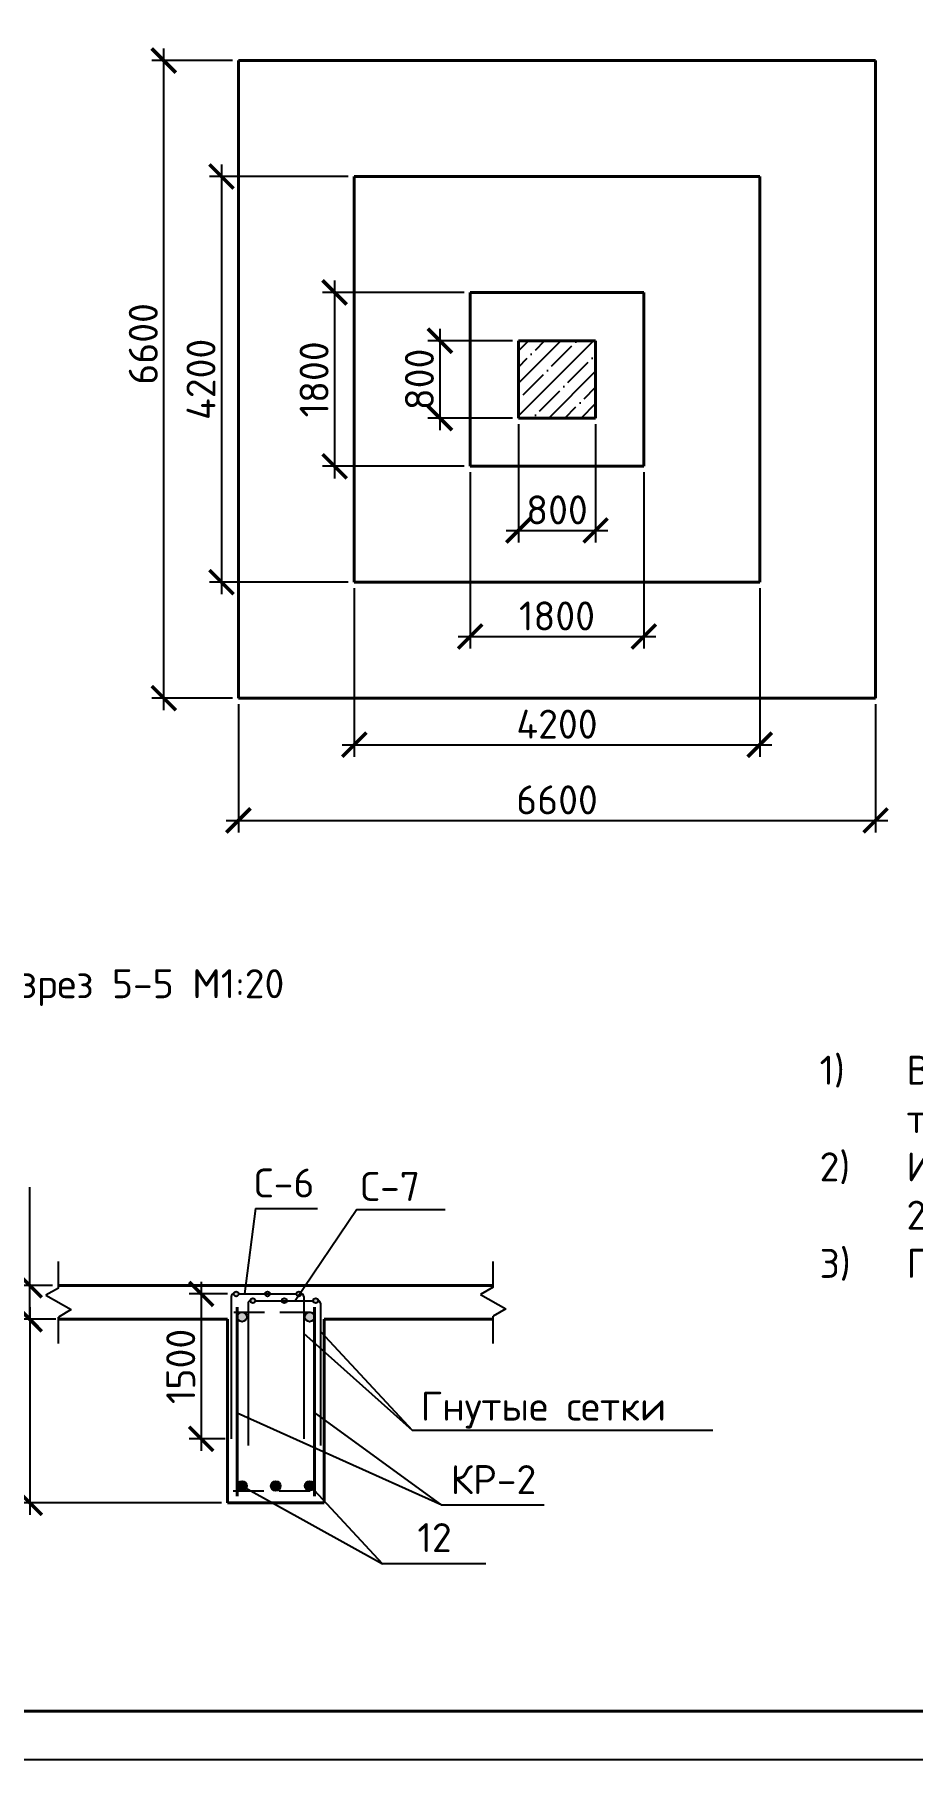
# Model space of a CAD drawing. Header units: millimetres. Extents: x -258556 to -95372, y 16759 to 83599.
# Drawn here: x -126374 to -126283, y 41544.1 to 41722.6 of the extents above; entities that cross this region are included whole.
import ezdxf

# ---------------------------------------------------------------- set-up
doc = ezdxf.new("R2010")
doc.units = ezdxf.units.MM
doc.header["$LTSCALE"] = 0.5
doc.linetypes.add('DASHED2', pattern=[9.525, 6.35, -3.175])
for name, color, linetype in [('Пунктир', 7, 'DASHED2'), ('текст', 7, 'Continuous'), ('тонкие', 7, 'Continuous'), ('Тонкий', 7, 'Continuous')]:
    doc.layers.add(name, color=color, linetype=linetype)
doc.layers.add('Толстый', color=7, linetype='Continuous', lineweight=40)
doc.styles.add('Наклонный3.5', font='isocpeur.ttf', dxfattribs={"height": 3})
doc.dimstyles.new('СТРОИТЕЛЬНЫЙ', dxfattribs={"dimtxt": 3.5, "dimasz": 2.5, "dimexe": 1.25, "dimexo": 0.625, "dimtad": 1, "dimdec": 0, "dimlfac": 100, "dimdsep": 46, "dimtxsty": 'Наклонный3.5', "dimblk1": 'ARCHTICK', "dimblk2": 'ARCHTICK', "dimsah": 1, "dimcen": 0, "dimdle": 1.25, "dimadec": 0, "dimazin": 0, "dimtfac": 0.75, "dimtdec": 0, "dimtmove": 0, "dimatfit": 3, "dimldrblk": 'ARCHTICK', "dimfxl": 1, "dimtolj": 1, "dimtzin": 0, "dimarcsym": 0})

# ---------------------------------------------------------------- blocks, each defined once
blk = doc.blocks.new('_ArchTick')
at = {"color": 0, "linetype": 'ByBlock', "const_width": 0.15}
blk.add_lwpolyline([(-0.5, -0.5), (0.5, 0.5)], dxfattribs=at)
blk = doc.blocks.new('*D700')
at = {"layer": 'Defpoints', "color": 0, "transparency": 16777216}
for p in [(-126371.46, 41593.14), (-126374.45, 41589.64), (-126371.46, 41589.64)]:
    blk.add_point(p, dxfattribs=at)
at = {"layer": 'тонкие', "color": 0, "lineweight": -2, "transparency": 16777216}
for p, q in [((-126374.45, 41593.14), (-126374.45, 41603.31)), ((-126374.45, 41589.64), (-126374.45, 41594.39)), ((-126372.09, 41593.14), (-126375.7, 41593.14)), ((-126372.09, 41589.64), (-126375.7, 41589.64))]:
    blk.add_line(p, q, dxfattribs=at)
at = {"layer": 'тонкие', "color": 0, "lineweight": -2, "transparency": 16777216, "xscale": 2.5, "yscale": 2.5, "zscale": 2.5}
for p, rotation in [((-126374.45, 41593.14), 90), ((-126374.45, 41589.64), 270)]:
    blk.add_blockref('_ArchTick', p, dxfattribs=dict(at, rotation=rotation))
at = {"layer": 'тонкие', "color": 0, "transparency": 16777216, "insert": (-126376.58, 41599.84), "char_height": 3, "attachment_point": 5, "rotation": 90, "style": 'Наклонный3.5'}
blk.add_mtext('\\A1;350', dxfattribs=at)
blk = doc.blocks.new('*D701')
at = {"layer": 'Defpoints', "color": 0, "transparency": 16777216}
for p in [(-126371.12, 41589.64), (-126374.45, 41570.64), (-126353.96, 41570.64)]:
    blk.add_point(p, dxfattribs=at)
at = {"layer": 'тонкие', "color": 0, "lineweight": -2, "transparency": 16777216}
for p, q in [((-126374.45, 41590.89), (-126374.45, 41569.39)), ((-126371.74, 41589.64), (-126375.7, 41589.64)), ((-126354.59, 41570.64), (-126375.7, 41570.64))]:
    blk.add_line(p, q, dxfattribs=at)
at = {"layer": 'тонкие', "color": 0, "lineweight": -2, "transparency": 16777216, "xscale": 2.5, "yscale": 2.5, "zscale": 2.5}
for p, rotation in [((-126374.45, 41589.64), 90), ((-126374.45, 41570.64), 270)]:
    blk.add_blockref('_ArchTick', p, dxfattribs=dict(at, rotation=rotation))
at = {"layer": 'тонкие', "color": 0, "transparency": 16777216, "insert": (-126376.58, 41579.67), "char_height": 3, "attachment_point": 5, "rotation": 90, "style": 'Наклонный3.5'}
blk.add_mtext('\\A1;1900', dxfattribs=at)
blk = doc.blocks.new('*D702')
at = {"layer": 'Defpoints', "color": 0, "transparency": 16777216}
for p in [(-126380.35, 41593.14), (-126374.45, 41593.14), (-126355.21, 41570.64)]:
    blk.add_point(p, dxfattribs=at)
at = {"layer": 'тонкие', "color": 0, "lineweight": -2, "transparency": 16777216}
for p, q in [((-126380.35, 41569.39), (-126380.35, 41594.39)), ((-126375.08, 41593.14), (-126381.6, 41593.14)), ((-126355.84, 41570.64), (-126381.6, 41570.64))]:
    blk.add_line(p, q, dxfattribs=at)
at = {"layer": 'тонкие', "color": 0, "lineweight": -2, "transparency": 16777216, "xscale": 2.5, "yscale": 2.5, "zscale": 2.5}
for p, rotation in [((-126380.35, 41593.14), 90), ((-126380.35, 41570.64), 270)]:
    blk.add_blockref('_ArchTick', p, dxfattribs=dict(at, rotation=rotation))
at = {"layer": 'тонкие', "color": 0, "transparency": 16777216, "insert": (-126382.47, 41580.64), "char_height": 3, "attachment_point": 5, "rotation": 90, "style": 'Наклонный3.5'}
blk.add_mtext('\\A1;2250', dxfattribs=at)
blk = doc.blocks.new('*D703')
at = {"layer": 'Defpoints', "color": 0, "transparency": 16777216}
for p in [(-126353.32, 41592.26), (-126356.69, 41577.26), (-126353.57, 41577.26)]:
    blk.add_point(p, dxfattribs=at)
at = {"layer": 'тонкие', "color": 0, "lineweight": -2, "transparency": 16777216}
for p, q in [((-126353.95, 41592.26), (-126357.94, 41592.26)), ((-126356.69, 41593.51), (-126356.69, 41576.01)), ((-126354.2, 41577.26), (-126357.94, 41577.26))]:
    blk.add_line(p, q, dxfattribs=at)
at = {"layer": 'тонкие', "color": 0, "lineweight": -2, "transparency": 16777216, "xscale": 2.5, "yscale": 2.5, "zscale": 2.5}
for p, rotation in [((-126356.69, 41592.26), 90), ((-126356.69, 41577.26), 270)]:
    blk.add_blockref('_ArchTick', p, dxfattribs=dict(at, rotation=rotation))
at = {"layer": 'тонкие', "color": 0, "transparency": 16777216, "insert": (-126358.81, 41584.76), "char_height": 3, "attachment_point": 5, "rotation": 90, "style": 'Наклонный3.5'}
blk.add_mtext('\\A1;1500', dxfattribs=at)
blk = doc.blocks.new('*D786')
at = {"layer": 'Defpoints', "color": 0, "transparency": 16777216}
for p in [(-126323.84, 41682.94), (-126315.84, 41682.94), (-126315.84, 41671.3)]:
    blk.add_point(p, dxfattribs=at)
at = {"layer": 'тонкие', "color": 0, "lineweight": -2, "transparency": 16777216}
for p, q in [((-126323.84, 41682.32), (-126323.84, 41670.05)), ((-126315.84, 41682.32), (-126315.84, 41670.05)), ((-126325.09, 41671.3), (-126314.59, 41671.3))]:
    blk.add_line(p, q, dxfattribs=at)
at = {"layer": 'тонкие', "color": 0, "lineweight": -2, "transparency": 16777216, "xscale": 2.5, "yscale": 2.5, "zscale": 2.5, "rotation": 180}
blk.add_blockref('_ArchTick', (-126323.84, 41671.3), dxfattribs=at)
at = {"layer": 'тонкие', "color": 0, "lineweight": -2, "transparency": 16777216, "xscale": 2.5, "yscale": 2.5, "zscale": 2.5}
blk.add_blockref('_ArchTick', (-126315.84, 41671.3), dxfattribs=at)
at = {"layer": 'тонкие', "color": 0, "transparency": 16777216, "insert": (-126319.84, 41673.43), "char_height": 3, "attachment_point": 5, "style": 'Наклонный3.5'}
blk.add_mtext('\\A1;800', dxfattribs=at)
blk = doc.blocks.new('*D787')
at = {"layer": 'Defpoints', "color": 0, "transparency": 16777216}
for p in [(-126328.84, 41677.94), (-126310.84, 41677.94), (-126310.84, 41660.32)]:
    blk.add_point(p, dxfattribs=at)
at = {"layer": 'тонкие', "color": 0, "lineweight": -2, "transparency": 16777216}
for p, q in [((-126328.84, 41677.32), (-126328.84, 41659.07)), ((-126310.84, 41677.32), (-126310.84, 41659.07)), ((-126330.09, 41660.32), (-126309.59, 41660.32))]:
    blk.add_line(p, q, dxfattribs=at)
at = {"layer": 'тонкие', "color": 0, "lineweight": -2, "transparency": 16777216, "xscale": 2.5, "yscale": 2.5, "zscale": 2.5, "rotation": 180}
blk.add_blockref('_ArchTick', (-126328.84, 41660.32), dxfattribs=at)
at = {"layer": 'тонкие', "color": 0, "lineweight": -2, "transparency": 16777216, "xscale": 2.5, "yscale": 2.5, "zscale": 2.5}
blk.add_blockref('_ArchTick', (-126310.84, 41660.32), dxfattribs=at)
at = {"layer": 'тонкие', "color": 0, "transparency": 16777216, "insert": (-126319.84, 41662.45), "char_height": 3, "attachment_point": 5, "style": 'Наклонный3.5'}
blk.add_mtext('\\A1;1800', dxfattribs=at)
blk = doc.blocks.new('*D788')
at = {"layer": 'Defpoints', "color": 0, "transparency": 16777216}
for p in [(-126323.84, 41690.94), (-126331.97, 41682.94), (-126323.84, 41682.94)]:
    blk.add_point(p, dxfattribs=at)
at = {"layer": 'тонкие', "color": 0, "lineweight": -2, "transparency": 16777216}
for p, q in [((-126324.46, 41690.94), (-126333.22, 41690.94)), ((-126331.97, 41692.19), (-126331.97, 41681.69)), ((-126324.46, 41682.94), (-126333.22, 41682.94))]:
    blk.add_line(p, q, dxfattribs=at)
at = {"layer": 'тонкие', "color": 0, "lineweight": -2, "transparency": 16777216, "xscale": 2.5, "yscale": 2.5, "zscale": 2.5}
for p, rotation in [((-126331.97, 41690.94), 90), ((-126331.97, 41682.94), 270)]:
    blk.add_blockref('_ArchTick', p, dxfattribs=dict(at, rotation=rotation))
at = {"layer": 'тонкие', "color": 0, "transparency": 16777216, "insert": (-126334.09, 41686.94), "char_height": 3, "attachment_point": 5, "rotation": 90, "style": 'Наклонный3.5'}
blk.add_mtext('\\A1;800', dxfattribs=at)
blk = doc.blocks.new('*D789')
at = {"layer": 'Defpoints', "color": 0, "transparency": 16777216}
for p in [(-126328.84, 41695.94), (-126342.87, 41677.94), (-126328.84, 41677.94)]:
    blk.add_point(p, dxfattribs=at)
at = {"layer": 'тонкие', "color": 0, "lineweight": -2, "transparency": 16777216}
for p, q in [((-126329.46, 41695.94), (-126344.12, 41695.94)), ((-126342.87, 41697.19), (-126342.87, 41676.69)), ((-126329.46, 41677.94), (-126344.12, 41677.94))]:
    blk.add_line(p, q, dxfattribs=at)
at = {"layer": 'тонкие', "color": 0, "lineweight": -2, "transparency": 16777216, "xscale": 2.5, "yscale": 2.5, "zscale": 2.5}
for p, rotation in [((-126342.87, 41695.94), 90), ((-126342.87, 41677.94), 270)]:
    blk.add_blockref('_ArchTick', p, dxfattribs=dict(at, rotation=rotation))
at = {"layer": 'тонкие', "color": 0, "transparency": 16777216, "insert": (-126345, 41686.94), "char_height": 3, "attachment_point": 5, "rotation": 90, "style": 'Наклонный3.5'}
blk.add_mtext('\\A1;1800', dxfattribs=at)
blk = doc.blocks.new('*D790')
at = {"layer": 'Defpoints', "color": 0, "transparency": 16777216}
for p in [(-126352.84, 41653.94), (-126286.84, 41653.94), (-126286.84, 41641.28)]:
    blk.add_point(p, dxfattribs=at)
at = {"layer": 'тонкие', "color": 0, "lineweight": -2, "transparency": 16777216}
for p, q in [((-126352.84, 41653.32), (-126352.84, 41640.03)), ((-126286.84, 41653.32), (-126286.84, 41640.03)), ((-126354.09, 41641.28), (-126285.59, 41641.28))]:
    blk.add_line(p, q, dxfattribs=at)
at = {"layer": 'тонкие', "color": 0, "lineweight": -2, "transparency": 16777216, "xscale": 2.5, "yscale": 2.5, "zscale": 2.5, "rotation": 180}
blk.add_blockref('_ArchTick', (-126352.84, 41641.28), dxfattribs=at)
at = {"layer": 'тонкие', "color": 0, "lineweight": -2, "transparency": 16777216, "xscale": 2.5, "yscale": 2.5, "zscale": 2.5}
blk.add_blockref('_ArchTick', (-126286.84, 41641.28), dxfattribs=at)
at = {"layer": 'тонкие', "color": 0, "transparency": 16777216, "insert": (-126319.84, 41643.41), "char_height": 3, "attachment_point": 5, "style": 'Наклонный3.5'}
blk.add_mtext('\\A1;6600', dxfattribs=at)
blk = doc.blocks.new('*D791')
at = {"layer": 'Defpoints', "color": 0, "transparency": 16777216}
for p in [(-126360.57, 41719.94), (-126352.84, 41719.94), (-126352.84, 41653.94)]:
    blk.add_point(p, dxfattribs=at)
at = {"layer": 'тонкие', "color": 0, "lineweight": -2, "transparency": 16777216}
for p, q in [((-126360.57, 41652.69), (-126360.57, 41721.19)), ((-126353.46, 41719.94), (-126361.82, 41719.94)), ((-126353.46, 41653.94), (-126361.82, 41653.94))]:
    blk.add_line(p, q, dxfattribs=at)
at = {"layer": 'тонкие', "color": 0, "lineweight": -2, "transparency": 16777216, "xscale": 2.5, "yscale": 2.5, "zscale": 2.5}
for p, rotation in [((-126360.57, 41719.94), 90), ((-126360.57, 41653.94), 270)]:
    blk.add_blockref('_ArchTick', p, dxfattribs=dict(at, rotation=rotation))
at = {"layer": 'тонкие', "color": 0, "transparency": 16777216, "insert": (-126362.69, 41690.61), "char_height": 3, "attachment_point": 5, "rotation": 90, "style": 'Наклонный3.5'}
blk.add_mtext('\\A1;6600', dxfattribs=at)
blk = doc.blocks.new('*D781')
at = {"layer": 'Defpoints', "color": 0, "transparency": 16777216}
for p in [(-126340.84, 41665.94), (-126298.84, 41665.94), (-126298.84, 41649.12)]:
    blk.add_point(p, dxfattribs=at)
at = {"layer": 'Тонкий', "color": 0, "lineweight": -2, "transparency": 16777216}
for p, q in [((-126340.84, 41665.32), (-126340.84, 41647.87)), ((-126298.84, 41665.32), (-126298.84, 41647.87)), ((-126342.09, 41649.12), (-126297.59, 41649.12))]:
    blk.add_line(p, q, dxfattribs=at)
at = {"layer": 'Тонкий', "color": 0, "lineweight": -2, "transparency": 16777216, "xscale": 2.5, "yscale": 2.5, "zscale": 2.5, "rotation": 180}
blk.add_blockref('_ArchTick', (-126340.84, 41649.12), dxfattribs=at)
at = {"layer": 'Тонкий', "color": 0, "lineweight": -2, "transparency": 16777216, "xscale": 2.5, "yscale": 2.5, "zscale": 2.5}
blk.add_blockref('_ArchTick', (-126298.84, 41649.12), dxfattribs=at)
at = {"layer": 'Тонкий', "color": 0, "transparency": 16777216, "insert": (-126319.84, 41651.25), "char_height": 3, "attachment_point": 5, "style": 'Наклонный3.5'}
blk.add_mtext('\\A1;4200', dxfattribs=at)
blk = doc.blocks.new('*D782')
at = {"layer": 'Defpoints', "color": 0, "transparency": 16777216}
for p in [(-126340.84, 41707.94), (-126354.59, 41665.94), (-126340.84, 41665.94)]:
    blk.add_point(p, dxfattribs=at)
at = {"layer": 'Тонкий', "color": 0, "lineweight": -2, "transparency": 16777216}
for p, q in [((-126354.59, 41709.19), (-126354.59, 41664.69)), ((-126341.46, 41707.94), (-126355.84, 41707.94)), ((-126341.46, 41665.94), (-126355.84, 41665.94))]:
    blk.add_line(p, q, dxfattribs=at)
at = {"layer": 'Тонкий', "color": 0, "lineweight": -2, "transparency": 16777216, "xscale": 2.5, "yscale": 2.5, "zscale": 2.5}
for p, rotation in [((-126354.59, 41707.94), 90), ((-126354.59, 41665.94), 270)]:
    blk.add_blockref('_ArchTick', p, dxfattribs=dict(at, rotation=rotation))
at = {"layer": 'Тонкий', "color": 0, "transparency": 16777216, "insert": (-126356.71, 41686.94), "char_height": 3, "attachment_point": 5, "rotation": 90, "style": 'Наклонный3.5'}
blk.add_mtext('\\A1;4200', dxfattribs=at)

msp = doc.modelspace()

# ---------------------------------------------------------------- hatches: boundary and pattern name
at = {"layer": 'тонкие', "true_color": 0x000000}
h = msp.add_hatch(dxfattribs=at)
h.set_pattern_fill('ANSI35', color=18, scale=0.375, style=0)
h.set_pattern_definition([(45, (-124814.2434, 39508.6161), (-1.683798, 1.683798), []), (45, (-124812.5596, 39508.6161), (-1.683798, 1.683798), [2.9765625, -0.5953125, 0, -0.5953125])])
h.paths.add_polyline_path([(-126319.83984, 41690.94093), (-126323.83984, 41690.94093), (-126323.83984, 41682.94093), (-126319.83984, 41682.94093)])
h.paths.add_polyline_path([(-126315.83984, 41690.94093), (-126319.83984, 41690.94093), (-126319.83984, 41682.94093), (-126315.83984, 41682.94093)])
h = msp.add_hatch(color=18, dxfattribs=at)
h.dxf.hatch_style = 1
h.paths.add_polyline_path([(-126352.82015, 41592.26416, 1), (-126353.32015, 41592.26416, 1)])
h.paths.add_polyline_path([(-126351.08411, 41591.56574, 1), (-126351.58411, 41591.56574, 1)])
h.paths.add_polyline_path([(-126349.57015, 41592.26416, 1), (-126350.07015, 41592.26416)])
h.paths.add_polyline_path([(-126350.07015, 41592.26416, 1), (-126349.57015, 41592.26416)])
h.paths.add_polyline_path([(-126347.83411, 41591.56574, 1), (-126348.33411, 41591.56574)])
h.paths.add_polyline_path([(-126347.83411, 41591.56574), (-126348.33411, 41591.56574, 1)])
h.paths.add_polyline_path([(-126346.82015, 41592.26416, 1), (-126346.32015, 41592.26416, 1)])
h.paths.add_polyline_path([(-126344.58411, 41591.56574, 1), (-126345.08411, 41591.56574, 1)])
h = msp.add_hatch(color=18, dxfattribs=at)
h.dxf.hatch_style = 1
h.paths.add_polyline_path([(-126351.96415, 41589.88809, 1), (-126352.96415, 41589.88809, 1)])
h.paths.add_polyline_path([(-126344.96415, 41589.88809, 1), (-126345.96415, 41589.88809, 1)])
h = msp.add_hatch(color=18, dxfattribs=at)
h.dxf.hatch_style = 1
h.paths.add_polyline_path([(-126352.96415, 41572.38809, 1), (-126351.96415, 41572.38809, 1)])
h = msp.add_hatch(color=18, dxfattribs=at)
h.dxf.hatch_style = 1
h.paths.add_polyline_path([(-126348.46415, 41572.38809, 1), (-126349.46415, 41572.38809, 1)])
h = msp.add_hatch(color=18, dxfattribs=at)
h.dxf.hatch_style = 1
h.paths.add_polyline_path([(-126344.96415, 41572.3951, 1), (-126345.96415, 41572.3951, 1)])

# ---------------------------------------------------------------- linework, layer by layer
at = {"layer": 'Defpoints', "color": 18, "true_color": 0x000000}
msp.add_lwpolyline([(-126718.64819, 41544.06704), (-125877.64819, 41544.06704), (-125877.64819, 42138.06704), (-126718.64819, 42138.06704)], close=True, dxfattribs=at)
at = {"layer": 'Пунктир', "color": 18, "true_color": 0x000000}
for p, q in [((-126353.30985, 41590.38809), (-126344.57323, 41590.38809)), ((-126353.38777, 41571.88809), (-126344.522, 41571.88809))]:
    msp.add_line(p, q, dxfattribs=at)
at = {"layer": 'Толстый', "color": 18, "true_color": 0x000000}
for p, q in [((-126352.83984, 41719.94093), (-126286.83984, 41719.94093)), ((-126352.83984, 41653.94093), (-126352.83984, 41719.94093)), ((-126286.83984, 41719.94093), (-126286.83984, 41653.94093)), ((-126340.83984, 41707.94093), (-126340.83984, 41665.94093)), ((-126298.83984, 41707.94093), (-126340.83984, 41707.94093)), ((-126298.83984, 41707.94093), (-126298.83984, 41665.94093)), ((-126328.83984, 41695.94093), (-126310.83984, 41695.94093)), ((-126328.83984, 41677.94093), (-126328.83984, 41695.94093)), ((-126310.83984, 41695.94093), (-126310.83984, 41677.94093)), ((-126323.83984, 41690.94093), (-126315.83984, 41690.94093)), ((-126323.83984, 41682.94093), (-126323.83984, 41690.94093)), ((-126315.83984, 41690.94093), (-126315.83984, 41682.94093)), ((-126315.83984, 41682.94093), (-126323.83984, 41682.94093)), ((-126310.83984, 41677.94093), (-126328.83984, 41677.94093)), ((-126298.83984, 41665.94093), (-126340.83984, 41665.94093)), ((-126286.83984, 41653.94093), (-126352.83984, 41653.94093)), ((-126326.46415, 41593.13809), (-126371.46415, 41593.13809)), ((-126352.96415, 41590.88809), (-126352.96415, 41571.3373)), ((-126344.96415, 41571.3373), (-126344.96415, 41590.88809)), ((-126353.96415, 41589.63809), (-126371.46415, 41589.63809)), ((-126353.96415, 41570.63809), (-126353.96415, 41589.63809)), ((-126343.96415, 41570.63809), (-126343.96415, 41589.63809)), ((-126343.96415, 41589.63809), (-126326.46415, 41589.63809)), ((-126353.96415, 41570.63809), (-126343.96415, 41570.63809)), ((-125882.64819, 41549.06704), (-126698.64819, 41549.06704))]:
    msp.add_line(p, q, dxfattribs=at)
at = {"layer": 'тонкие', "color": 18, "true_color": 0x000000}
for p, q in [((-126351.07187, 41601.1046), (-126352.18939, 41592.26416)), ((-126351.07187, 41601.1046), (-126344.64329, 41601.1046)), ((-126340.56595, 41601.00254), (-126346.9419, 41591.56574)), ((-126340.56595, 41601.00254), (-126331.4116, 41601.00254)), ((-126371.46415, 41592.868), (-126371.46415, 41595.63809)), ((-126326.46415, 41592.96027), (-126326.46415, 41595.63809)), ((-126371.46415, 41592.868), (-126372.7642, 41592.11975)), ((-126352.82015, 41592.26416), (-126346.82015, 41592.26416)), ((-126326.46415, 41592.96027), (-126327.7642, 41592.21202)), ((-126372.7642, 41592.11975), (-126370.1542, 41590.64058)), ((-126370.1542, 41590.64058), (-126371.46415, 41589.87248)), ((-126353.57015, 41592.01416), (-126353.57015, 41577.26416)), ((-126351.83411, 41591.31574), (-126351.83411, 41576.56574)), ((-126351.08411, 41591.56574), (-126345.08411, 41591.56574)), ((-126346.07015, 41592.01416), (-126346.07015, 41577.26416)), ((-126344.33411, 41591.31574), (-126344.33411, 41576.56574)), ((-126327.7642, 41592.21202), (-126325.1542, 41590.73286)), ((-126325.1542, 41590.73286), (-126326.46415, 41589.96475)), ((-126371.46415, 41587.13809), (-126371.46415, 41589.87248)), ((-126326.46415, 41587.13809), (-126326.46415, 41589.96475)), ((-126334.80829, 41578.1145), (-126346.07015, 41588.18389)), ((-126344.33411, 41588.38707), (-126334.80829, 41578.1145)), ((-126331.75201, 41570.41053), (-126352.96415, 41579.93281)), ((-126331.75201, 41570.41053), (-126344.96415, 41579.97611)), ((-126303.71688, 41578.1145), (-126334.80829, 41578.1145)), ((-126352.47792, 41572.38809), (-126337.92116, 41564.31818)), ((-126337.92116, 41564.31818), (-126345.41445, 41572.38809)), ((-126321.16218, 41570.41053), (-126331.75201, 41570.41053)), ((-126327.20994, 41564.31818), (-126337.90547, 41564.31818))]:
    msp.add_line(p, q, dxfattribs=at)
for centre, radius in [((-126353.07015, 41592.26416), 0.25), ((-126349.82015, 41592.26416), 0.25), ((-126346.57015, 41592.26416), 0.25), ((-126351.33411, 41591.56574), 0.25), ((-126348.08411, 41591.56574), 0.25), ((-126344.83411, 41591.56574), 0.25), ((-126352.46415, 41589.88809), 0.5), ((-126345.46415, 41589.88809), 0.5), ((-126352.46415, 41572.38809), 0.5), ((-126348.96415, 41572.38809), 0.5), ((-126345.46415, 41572.3951), 0.5)]:
    msp.add_circle(centre, radius, dxfattribs=at)
for centre, start, end in [((-126353.32015, 41592.01416), 90, 180), ((-126346.32015, 41592.01416), 0, 90), ((-126351.58411, 41591.31574), 90, 180), ((-126344.58411, 41591.31574), 0, 90)]:
    msp.add_arc(centre, 0.25, start, end, dxfattribs=at)

# ---------------------------------------------------------------- texts
at = {"layer": 'текст', "color": 18, "true_color": 0x000000, "insert": (-126295.6482, 41616.92418), "char_height": 3, "attachment_point": 1, "style": 'Наклонный3.5'}
msp.add_mtext_dynamic_manual_height_columns('\\pxi-3,l4,t4;1)^IВыполняется ручная дуговая сварка с использованием электродов типа Э46 в соответствии с требованиями ГОСТ 5264-80;\\P2)^IИзготовление сеток производится контактной точечной сваркой в соответствии с требованиями ГОСТ 23279-2012;\\P3)^IПод фундаменты устраивается бетонная подготовка толщиной 70 мм.', width=214.5011772, gutter_width=17.5, heights=[0], dxfattribs=at)
at = {"layer": 'тонкие', "color": 18, "true_color": 0x000000, "char_height": 3, "attachment_point": 1, "style": 'Наклонный3.5'}
for s, width, gutter_width, insert in [('С-6', 11.5665716, 25, (-126351.19707, 41605.24758)), ('С-7', 11.5665716, 25, (-126340.18337, 41604.88934)), ('Гнутые сетки', 29.7574801, 17.5, (-126333.9568, 41582.1478)), ('КР-2', 10.7811866, 17.5, (-126330.84798, 41574.54231)), ('12', 5.4123078, 17.5, (-126334.29595, 41568.53873))]:
    msp.add_mtext_dynamic_manual_height_columns(s, width=width, gutter_width=gutter_width, heights=[0], dxfattribs=dict(at, insert=insert))
at = {"layer": 'Тонкий', "color": 18, "true_color": 0x000000, "insert": (-126380.05845, 41625.87972), "char_height": 3, "attachment_point": 1, "style": 'Наклонный3.5'}
msp.add_mtext_dynamic_manual_height_columns('Разрез 5-5 М1:20', width=183.1315124, gutter_width=50, heights=[0], dxfattribs=at)

# ---------------------------------------------------------------- dimensions: what is measured, and where the dimension line sits
at = {"layer": 'тонкие', "color": 18, "true_color": 0x000000}
for base, p1, p2, picture, middle in [((-126360.56647, 41719.94093), (-126352.83984, 41653.94093), (-126352.83984, 41719.94093), '*D791', (-126360.56647, 41690.61256)), ((-126342.87288, 41677.94093), (-126328.83984, 41695.94093), (-126328.83984, 41677.94093), '*D789', (-126342.87288, 41686.94093)), ((-126331.96535, 41682.94093), (-126323.83984, 41690.94093), (-126323.83984, 41682.94093), '*D788', (-126331.96535, 41686.94093)), ((-126374.4511, 41589.63809), (-126371.46415, 41593.13809), (-126371.46415, 41589.63809), '*D700', (-126374.4511, 41599.83915)), ((-126380.34772, 41593.13809), (-126355.21415, 41570.63809), (-126374.4511, 41593.13809), '*D702', (-126380.34772, 41580.63809)), ((-126374.4511, 41570.63809), (-126371.1189, 41589.63809), (-126353.96415, 41570.63809), '*D701', (-126374.4511, 41579.66785))]:
    dim = msp.add_linear_dim(base=base, p1=p1, p2=p2, angle=90, dimstyle='СТРОИТЕЛЬНЫЙ', dxfattribs=at)
    dim.commit()
    dim.dimension.update_dxf_attribs({"geometry": picture, "text_midpoint": middle, "dimtype": 160})
for base, p1, p2, picture, middle in [((-126315.83984, 41671.30206), (-126323.83984, 41682.94093), (-126315.83984, 41682.94093), '*D786', (-126319.83984, 41671.30206)), ((-126310.83984, 41660.322), (-126328.83984, 41677.94093), (-126310.83984, 41677.94093), '*D787', (-126319.83984, 41660.322)), ((-126286.83984, 41641.2847), (-126352.83984, 41653.94093), (-126286.83984, 41653.94093), '*D790', (-126319.83984, 41641.2847))]:
    dim = msp.add_linear_dim(base=base, p1=p1, p2=p2, dimstyle='СТРОИТЕЛЬНЫЙ', dxfattribs=at)
    dim.commit()
    dim.dimension.update_dxf_attribs({"geometry": picture, "text_midpoint": middle, "dimtype": 160})
dim = msp.add_linear_dim(base=(-126356.68694, 41577.26416), p1=(-126353.32015, 41592.26416), p2=(-126353.57015, 41577.26416), angle=90, dimstyle='СТРОИТЕЛЬНЫЙ', dxfattribs=at)
dim.commit()
dim.dimension.update_dxf_attribs({"geometry": '*D703', "text_midpoint": (-126358.81194, 41584.76416)})
at = {"layer": 'Тонкий', "color": 18, "true_color": 0x000000}
dim = msp.add_linear_dim(base=(-126354.58984, 41665.94093), p1=(-126340.83984, 41707.94093), p2=(-126340.83984, 41665.94093), angle=90, dimstyle='СТРОИТЕЛЬНЫЙ', dxfattribs=at)
dim.commit()
dim.dimension.update_dxf_attribs({"geometry": '*D782', "text_midpoint": (-126356.71484, 41686.94093)})
dim = msp.add_linear_dim(base=(-126298.83984, 41649.12141), p1=(-126340.83984, 41665.94093), p2=(-126298.83984, 41665.94093), dimstyle='СТРОИТЕЛЬНЫЙ', dxfattribs=at)
dim.commit()
dim.dimension.update_dxf_attribs({"geometry": '*D781', "text_midpoint": (-126319.83984, 41651.24641)})

doc.saveas('drawing.dxf')
